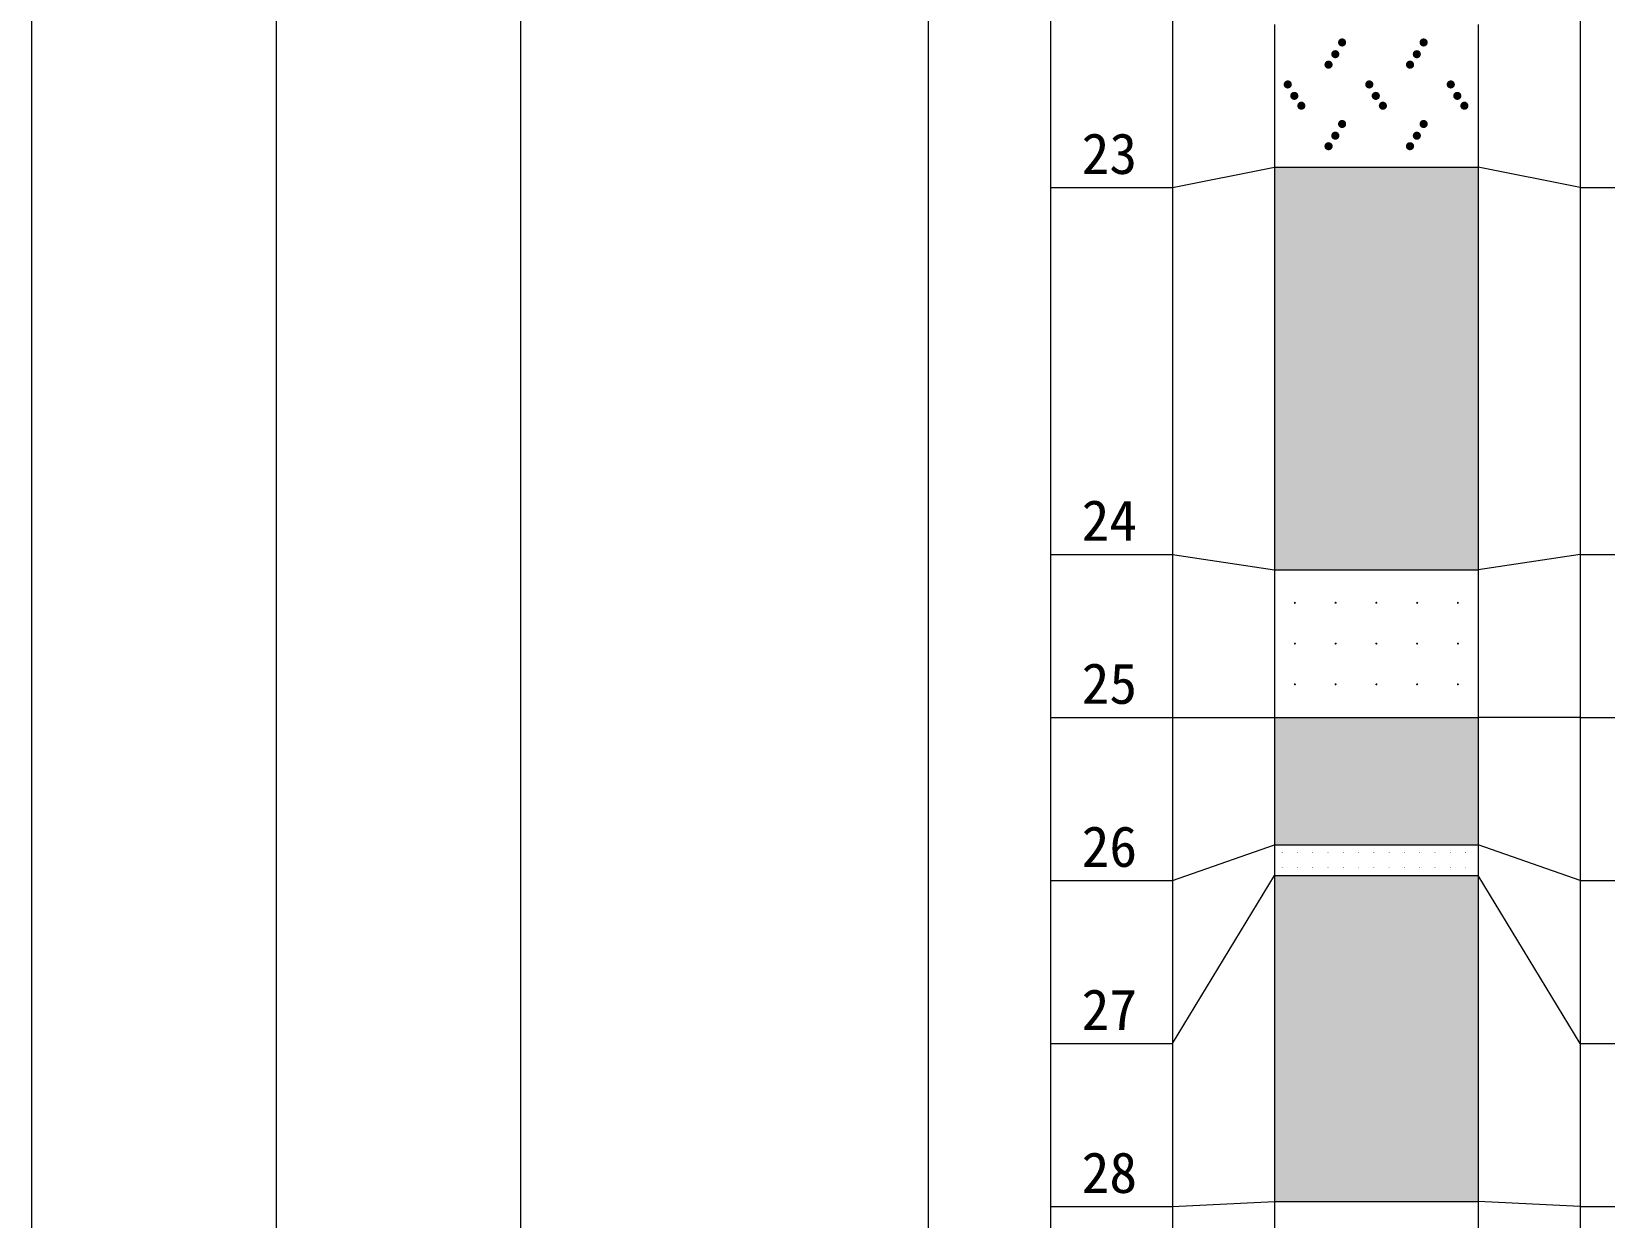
# Model space of a CAD drawing. Header units: inches. Extents: x -27 to 109, y -724 to 26.
# Drawn here: x 5.88 to 21.32, y -76.26 to -64.62 of the extents above; entities that cross this region are included whole.
import ezdxf

# ---------------------------------------------------------------- set-up
doc = ezdxf.new("R2010")
doc.units = ezdxf.units.IN
doc.header["$MEASUREMENT"] = 0
doc.layers.get('0').update_dxf_attribs({"lineweight": 0})
doc.styles.add('宋体', font='')
doc.styles.get('宋体').set_extended_font_data('宋体')

# ---------------------------------------------------------------- blocks, each defined once
blk = doc.blocks.new('lr_block_20')
at = {"true_color": 0x000000}
for points in [[(18.784, -64.74), (18.785, -64.73), (18.784, -64.719), (18.78, -64.71), (18.774, -64.701), (18.765, -64.695), (18.756, -64.691), (18.745, -64.69), (18.735, -64.691), (18.725, -64.695), (18.717, -64.701), (18.711, -64.71), (18.707, -64.719), (18.705, -64.73), (18.707, -64.74), (18.711, -64.75), (18.717, -64.758), (18.725, -64.764), (18.735, -64.768), (18.745, -64.77), (18.756, -64.768), (18.765, -64.764), (18.774, -64.758), (18.78, -64.75)], [(19.584, -64.74), (19.585, -64.73), (19.584, -64.719), (19.58, -64.71), (19.574, -64.701), (19.565, -64.695), (19.556, -64.691), (19.545, -64.69), (19.535, -64.691), (19.525, -64.695), (19.517, -64.701), (19.511, -64.71), (19.507, -64.719), (19.505, -64.73), (19.507, -64.74), (19.511, -64.75), (19.517, -64.758), (19.525, -64.764), (19.535, -64.768), (19.545, -64.77), (19.556, -64.768), (19.565, -64.764), (19.574, -64.758), (19.58, -64.75)], [(18.717, -64.855), (18.719, -64.845), (18.717, -64.834), (18.713, -64.825), (18.707, -64.816), (18.699, -64.81), (18.689, -64.806), (18.679, -64.805), (18.668, -64.806), (18.659, -64.81), (18.65, -64.816), (18.644, -64.825), (18.64, -64.834), (18.639, -64.845), (18.64, -64.855), (18.644, -64.865), (18.65, -64.873), (18.659, -64.879), (18.668, -64.883), (18.679, -64.885), (18.689, -64.883), (18.699, -64.879), (18.707, -64.873), (18.713, -64.865)], [(19.517, -64.855), (19.519, -64.845), (19.517, -64.834), (19.513, -64.825), (19.507, -64.816), (19.499, -64.81), (19.489, -64.806), (19.479, -64.805), (19.468, -64.806), (19.459, -64.81), (19.45, -64.816), (19.444, -64.825), (19.44, -64.834), (19.439, -64.845), (19.44, -64.855), (19.444, -64.865), (19.45, -64.873), (19.459, -64.879), (19.468, -64.883), (19.479, -64.885), (19.489, -64.883), (19.499, -64.879), (19.507, -64.873), (19.513, -64.865)], [(18.651, -64.958), (18.652, -64.948), (18.651, -64.937), (18.647, -64.928), (18.64, -64.919), (18.632, -64.913), (18.622, -64.909), (18.612, -64.908), (18.602, -64.909), (18.592, -64.913), (18.584, -64.919), (18.577, -64.928), (18.573, -64.937), (18.572, -64.948), (18.573, -64.958), (18.577, -64.968), (18.584, -64.976), (18.592, -64.982), (18.602, -64.986), (18.612, -64.988), (18.622, -64.986), (18.632, -64.982), (18.64, -64.976), (18.647, -64.968)], [(19.451, -64.958), (19.452, -64.948), (19.451, -64.937), (19.447, -64.928), (19.44, -64.919), (19.432, -64.913), (19.422, -64.909), (19.412, -64.908), (19.402, -64.909), (19.392, -64.913), (19.384, -64.919), (19.377, -64.928), (19.373, -64.937), (19.372, -64.948), (19.373, -64.958), (19.377, -64.968), (19.384, -64.976), (19.392, -64.982), (19.402, -64.986), (19.412, -64.988), (19.422, -64.986), (19.432, -64.982), (19.44, -64.976), (19.447, -64.968)], [(18.251, -65.152), (18.252, -65.142), (18.251, -65.131), (18.247, -65.122), (18.24, -65.113), (18.232, -65.107), (18.222, -65.103), (18.212, -65.102), (18.202, -65.103), (18.192, -65.107), (18.184, -65.113), (18.177, -65.122), (18.173, -65.131), (18.172, -65.142), (18.173, -65.152), (18.177, -65.162), (18.184, -65.17), (18.192, -65.176), (18.202, -65.18), (18.212, -65.182), (18.222, -65.18), (18.232, -65.176), (18.24, -65.17), (18.247, -65.162)], [(19.051, -65.152), (19.052, -65.142), (19.051, -65.131), (19.047, -65.122), (19.04, -65.113), (19.032, -65.107), (19.022, -65.103), (19.012, -65.102), (19.002, -65.103), (18.992, -65.107), (18.984, -65.113), (18.977, -65.122), (18.973, -65.131), (18.972, -65.142), (18.973, -65.152), (18.977, -65.162), (18.984, -65.17), (18.992, -65.176), (19.002, -65.18), (19.012, -65.182), (19.022, -65.18), (19.032, -65.176), (19.04, -65.17), (19.047, -65.162)], [(19.851, -65.152), (19.852, -65.142), (19.851, -65.131), (19.847, -65.122), (19.84, -65.113), (19.832, -65.107), (19.822, -65.103), (19.812, -65.102), (19.802, -65.103), (19.792, -65.107), (19.784, -65.113), (19.777, -65.122), (19.773, -65.131), (19.772, -65.142), (19.773, -65.152), (19.777, -65.162), (19.784, -65.17), (19.792, -65.176), (19.802, -65.18), (19.812, -65.182), (19.822, -65.18), (19.832, -65.176), (19.84, -65.17), (19.847, -65.162)], [(18.315, -65.264), (18.316, -65.254), (18.315, -65.243), (18.311, -65.234), (18.304, -65.225), (18.296, -65.219), (18.286, -65.215), (18.276, -65.214), (18.266, -65.215), (18.256, -65.219), (18.248, -65.225), (18.241, -65.234), (18.237, -65.243), (18.236, -65.254), (18.237, -65.264), (18.241, -65.274), (18.248, -65.282), (18.256, -65.288), (18.266, -65.292), (18.276, -65.294), (18.286, -65.292), (18.296, -65.288), (18.304, -65.282), (18.311, -65.274)], [(19.115, -65.264), (19.116, -65.254), (19.115, -65.243), (19.111, -65.234), (19.104, -65.225), (19.096, -65.219), (19.086, -65.215), (19.076, -65.214), (19.066, -65.215), (19.056, -65.219), (19.048, -65.225), (19.041, -65.234), (19.037, -65.243), (19.036, -65.254), (19.037, -65.264), (19.041, -65.274), (19.048, -65.282), (19.056, -65.288), (19.066, -65.292), (19.076, -65.294), (19.086, -65.292), (19.096, -65.288), (19.104, -65.282), (19.111, -65.274)], [(19.915, -65.264), (19.916, -65.254), (19.915, -65.243), (19.911, -65.234), (19.904, -65.225), (19.896, -65.219), (19.886, -65.215), (19.876, -65.214), (19.866, -65.215), (19.856, -65.219), (19.848, -65.225), (19.841, -65.234), (19.837, -65.243), (19.836, -65.254), (19.837, -65.264), (19.841, -65.274), (19.848, -65.282), (19.856, -65.288), (19.866, -65.292), (19.876, -65.294), (19.886, -65.292), (19.896, -65.288), (19.904, -65.282), (19.911, -65.274)], [(18.384, -65.361), (18.385, -65.351), (18.384, -65.34), (18.38, -65.331), (18.374, -65.323), (18.365, -65.316), (18.356, -65.312), (18.345, -65.311), (18.335, -65.312), (18.325, -65.316), (18.317, -65.323), (18.311, -65.331), (18.307, -65.34), (18.305, -65.351), (18.307, -65.361), (18.311, -65.371), (18.317, -65.379), (18.325, -65.385), (18.335, -65.389), (18.345, -65.391), (18.356, -65.389), (18.365, -65.385), (18.374, -65.379), (18.38, -65.371)], [(19.184, -65.361), (19.185, -65.351), (19.184, -65.34), (19.18, -65.331), (19.174, -65.323), (19.165, -65.316), (19.156, -65.312), (19.145, -65.311), (19.135, -65.312), (19.125, -65.316), (19.117, -65.323), (19.111, -65.331), (19.107, -65.34), (19.105, -65.351), (19.107, -65.361), (19.111, -65.371), (19.117, -65.379), (19.125, -65.385), (19.135, -65.389), (19.145, -65.391), (19.156, -65.389), (19.165, -65.385), (19.174, -65.379), (19.18, -65.371)], [(19.984, -65.361), (19.985, -65.351), (19.984, -65.34), (19.98, -65.331), (19.974, -65.323), (19.965, -65.316), (19.956, -65.312), (19.945, -65.311), (19.935, -65.312), (19.925, -65.316), (19.917, -65.323), (19.911, -65.331), (19.907, -65.34), (19.905, -65.351), (19.907, -65.361), (19.911, -65.371), (19.917, -65.379), (19.925, -65.385), (19.935, -65.389), (19.945, -65.391), (19.956, -65.389), (19.965, -65.385), (19.974, -65.379), (19.98, -65.371)], [(18.717, -65.655), (18.719, -65.645), (18.717, -65.634), (18.713, -65.625), (18.707, -65.616), (18.699, -65.61), (18.689, -65.606), (18.679, -65.605), (18.668, -65.606), (18.659, -65.61), (18.65, -65.616), (18.644, -65.625), (18.64, -65.634), (18.639, -65.645), (18.64, -65.655), (18.644, -65.665), (18.65, -65.673), (18.659, -65.679), (18.668, -65.683), (18.679, -65.685), (18.689, -65.683), (18.699, -65.679), (18.707, -65.673), (18.713, -65.665)], [(18.784, -65.54), (18.785, -65.53), (18.784, -65.519), (18.78, -65.51), (18.774, -65.501), (18.765, -65.495), (18.756, -65.491), (18.745, -65.49), (18.735, -65.491), (18.725, -65.495), (18.717, -65.501), (18.711, -65.51), (18.707, -65.519), (18.705, -65.53), (18.707, -65.54), (18.711, -65.55), (18.717, -65.558), (18.725, -65.564), (18.735, -65.568), (18.745, -65.57), (18.756, -65.568), (18.765, -65.564), (18.774, -65.558), (18.78, -65.55)], [(19.517, -65.655), (19.519, -65.645), (19.517, -65.634), (19.513, -65.625), (19.507, -65.616), (19.499, -65.61), (19.489, -65.606), (19.479, -65.605), (19.468, -65.606), (19.459, -65.61), (19.45, -65.616), (19.444, -65.625), (19.44, -65.634), (19.439, -65.645), (19.44, -65.655), (19.444, -65.665), (19.45, -65.673), (19.459, -65.679), (19.468, -65.683), (19.479, -65.685), (19.489, -65.683), (19.499, -65.679), (19.507, -65.673), (19.513, -65.665)], [(19.584, -65.54), (19.585, -65.53), (19.584, -65.519), (19.58, -65.51), (19.574, -65.501), (19.565, -65.495), (19.556, -65.491), (19.545, -65.49), (19.535, -65.491), (19.525, -65.495), (19.517, -65.501), (19.511, -65.51), (19.507, -65.519), (19.505, -65.53), (19.507, -65.54), (19.511, -65.55), (19.517, -65.558), (19.525, -65.564), (19.535, -65.568), (19.545, -65.57), (19.556, -65.568), (19.565, -65.564), (19.574, -65.558), (19.58, -65.55)], [(18.651, -65.758), (18.652, -65.748), (18.651, -65.737), (18.647, -65.728), (18.64, -65.719), (18.632, -65.713), (18.622, -65.709), (18.612, -65.708), (18.602, -65.709), (18.592, -65.713), (18.584, -65.719), (18.577, -65.728), (18.573, -65.737), (18.572, -65.748), (18.573, -65.758), (18.577, -65.768), (18.584, -65.776), (18.592, -65.782), (18.602, -65.786), (18.612, -65.788), (18.622, -65.786), (18.632, -65.782), (18.64, -65.776), (18.647, -65.768)], [(19.451, -65.758), (19.452, -65.748), (19.451, -65.737), (19.447, -65.728), (19.44, -65.719), (19.432, -65.713), (19.422, -65.709), (19.412, -65.708), (19.402, -65.709), (19.392, -65.713), (19.384, -65.719), (19.377, -65.728), (19.373, -65.737), (19.372, -65.748), (19.373, -65.758), (19.377, -65.768), (19.384, -65.776), (19.392, -65.782), (19.402, -65.786), (19.412, -65.788), (19.422, -65.786), (19.432, -65.782), (19.44, -65.776), (19.447, -65.768)]]:
    blk.add_hatch(color=18, dxfattribs=at).paths.add_polyline_path(points, flags=17)
blk = doc.blocks.new('lr_block_21')
at = {"true_color": 0x000000}
for points in [[(18.291, -70.231), (18.292, -70.229), (18.291, -70.226), (18.29, -70.224), (18.289, -70.222), (18.287, -70.22), (18.284, -70.219), (18.282, -70.219), (18.279, -70.219), (18.277, -70.22), (18.275, -70.222), (18.273, -70.224), (18.272, -70.226), (18.272, -70.229), (18.272, -70.231), (18.273, -70.234), (18.275, -70.236), (18.277, -70.237), (18.279, -70.238), (18.282, -70.239), (18.284, -70.238), (18.287, -70.237), (18.289, -70.236), (18.29, -70.234)], [(18.691, -70.231), (18.692, -70.229), (18.691, -70.226), (18.69, -70.224), (18.689, -70.222), (18.687, -70.22), (18.684, -70.219), (18.682, -70.219), (18.679, -70.219), (18.677, -70.22), (18.674, -70.222), (18.673, -70.224), (18.672, -70.226), (18.672, -70.229), (18.672, -70.231), (18.673, -70.234), (18.674, -70.236), (18.676, -70.237), (18.679, -70.238), (18.682, -70.239), (18.684, -70.238), (18.686, -70.237), (18.689, -70.236), (18.69, -70.234)], [(19.091, -70.231), (19.092, -70.229), (19.091, -70.226), (19.09, -70.224), (19.089, -70.222), (19.087, -70.22), (19.084, -70.219), (19.082, -70.219), (19.079, -70.219), (19.077, -70.22), (19.075, -70.222), (19.073, -70.224), (19.072, -70.226), (19.072, -70.229), (19.072, -70.231), (19.073, -70.234), (19.075, -70.236), (19.077, -70.237), (19.079, -70.238), (19.082, -70.239), (19.084, -70.238), (19.087, -70.237), (19.089, -70.236), (19.09, -70.234)], [(19.491, -70.231), (19.492, -70.229), (19.491, -70.226), (19.49, -70.224), (19.489, -70.222), (19.487, -70.22), (19.484, -70.219), (19.482, -70.219), (19.479, -70.219), (19.477, -70.22), (19.474, -70.222), (19.473, -70.224), (19.472, -70.226), (19.472, -70.229), (19.472, -70.231), (19.473, -70.234), (19.474, -70.236), (19.476, -70.237), (19.479, -70.238), (19.482, -70.239), (19.484, -70.238), (19.486, -70.237), (19.489, -70.236), (19.49, -70.234)], [(19.891, -70.231), (19.892, -70.229), (19.891, -70.226), (19.89, -70.224), (19.889, -70.222), (19.887, -70.22), (19.884, -70.219), (19.882, -70.219), (19.879, -70.219), (19.877, -70.22), (19.875, -70.222), (19.873, -70.224), (19.872, -70.226), (19.872, -70.229), (19.872, -70.231), (19.873, -70.234), (19.875, -70.236), (19.877, -70.237), (19.879, -70.238), (19.882, -70.239), (19.884, -70.238), (19.887, -70.237), (19.889, -70.236), (19.89, -70.234)], [(18.291, -70.631), (18.292, -70.629), (18.291, -70.626), (18.29, -70.624), (18.289, -70.622), (18.287, -70.62), (18.284, -70.619), (18.282, -70.619), (18.279, -70.619), (18.277, -70.62), (18.275, -70.622), (18.273, -70.624), (18.272, -70.626), (18.272, -70.629), (18.272, -70.631), (18.273, -70.634), (18.275, -70.636), (18.277, -70.637), (18.279, -70.638), (18.282, -70.639), (18.284, -70.638), (18.287, -70.637), (18.289, -70.636), (18.29, -70.634)], [(18.691, -70.631), (18.692, -70.629), (18.691, -70.626), (18.69, -70.624), (18.689, -70.622), (18.687, -70.62), (18.684, -70.619), (18.682, -70.619), (18.679, -70.619), (18.677, -70.62), (18.675, -70.622), (18.673, -70.624), (18.672, -70.626), (18.672, -70.629), (18.672, -70.631), (18.673, -70.634), (18.675, -70.636), (18.677, -70.637), (18.679, -70.638), (18.682, -70.639), (18.684, -70.638), (18.687, -70.637), (18.689, -70.636), (18.69, -70.634)], [(19.091, -70.631), (19.092, -70.629), (19.091, -70.626), (19.09, -70.624), (19.089, -70.622), (19.087, -70.62), (19.084, -70.619), (19.082, -70.619), (19.079, -70.619), (19.077, -70.62), (19.075, -70.622), (19.073, -70.624), (19.072, -70.626), (19.072, -70.629), (19.072, -70.631), (19.073, -70.634), (19.075, -70.636), (19.077, -70.637), (19.079, -70.638), (19.082, -70.639), (19.084, -70.638), (19.087, -70.637), (19.089, -70.636), (19.09, -70.634)], [(19.491, -70.631), (19.492, -70.629), (19.491, -70.626), (19.49, -70.624), (19.489, -70.622), (19.487, -70.62), (19.484, -70.619), (19.482, -70.619), (19.479, -70.619), (19.477, -70.62), (19.475, -70.622), (19.473, -70.624), (19.472, -70.626), (19.472, -70.629), (19.472, -70.631), (19.473, -70.634), (19.475, -70.636), (19.477, -70.637), (19.479, -70.638), (19.482, -70.639), (19.484, -70.638), (19.487, -70.637), (19.489, -70.636), (19.49, -70.634)], [(19.891, -70.631), (19.892, -70.629), (19.891, -70.626), (19.89, -70.624), (19.889, -70.622), (19.887, -70.62), (19.884, -70.619), (19.882, -70.619), (19.879, -70.619), (19.877, -70.62), (19.875, -70.622), (19.873, -70.624), (19.872, -70.626), (19.872, -70.629), (19.872, -70.631), (19.873, -70.634), (19.875, -70.636), (19.877, -70.637), (19.879, -70.638), (19.882, -70.639), (19.884, -70.638), (19.887, -70.637), (19.889, -70.636), (19.89, -70.634)], [(18.291, -71.031), (18.292, -71.029), (18.291, -71.026), (18.29, -71.024), (18.289, -71.022), (18.287, -71.02), (18.284, -71.019), (18.282, -71.019), (18.279, -71.019), (18.277, -71.02), (18.275, -71.022), (18.273, -71.024), (18.272, -71.026), (18.272, -71.029), (18.272, -71.031), (18.273, -71.034), (18.275, -71.036), (18.277, -71.037), (18.279, -71.038), (18.282, -71.039), (18.284, -71.038), (18.287, -71.037), (18.289, -71.036), (18.29, -71.034)], [(18.691, -71.031), (18.692, -71.029), (18.691, -71.026), (18.69, -71.024), (18.689, -71.022), (18.687, -71.02), (18.684, -71.019), (18.682, -71.019), (18.679, -71.019), (18.677, -71.02), (18.674, -71.022), (18.673, -71.024), (18.672, -71.026), (18.672, -71.029), (18.672, -71.031), (18.673, -71.034), (18.674, -71.036), (18.676, -71.037), (18.679, -71.038), (18.682, -71.039), (18.684, -71.038), (18.686, -71.037), (18.689, -71.036), (18.69, -71.034)], [(19.091, -71.031), (19.092, -71.029), (19.091, -71.026), (19.09, -71.024), (19.089, -71.022), (19.087, -71.02), (19.084, -71.019), (19.082, -71.019), (19.079, -71.019), (19.077, -71.02), (19.075, -71.022), (19.073, -71.024), (19.072, -71.026), (19.072, -71.029), (19.072, -71.031), (19.073, -71.034), (19.075, -71.036), (19.077, -71.037), (19.079, -71.038), (19.082, -71.039), (19.084, -71.038), (19.087, -71.037), (19.089, -71.036), (19.09, -71.034)], [(19.491, -71.031), (19.492, -71.029), (19.491, -71.026), (19.49, -71.024), (19.489, -71.022), (19.487, -71.02), (19.484, -71.019), (19.482, -71.019), (19.479, -71.019), (19.477, -71.02), (19.474, -71.022), (19.473, -71.024), (19.472, -71.026), (19.472, -71.029), (19.472, -71.031), (19.473, -71.034), (19.474, -71.036), (19.476, -71.037), (19.479, -71.038), (19.482, -71.039), (19.484, -71.038), (19.486, -71.037), (19.489, -71.036), (19.49, -71.034)], [(19.891, -71.031), (19.892, -71.029), (19.891, -71.026), (19.89, -71.024), (19.889, -71.022), (19.887, -71.02), (19.884, -71.019), (19.882, -71.019), (19.879, -71.019), (19.877, -71.02), (19.875, -71.022), (19.873, -71.024), (19.872, -71.026), (19.872, -71.029), (19.872, -71.031), (19.873, -71.034), (19.875, -71.036), (19.877, -71.037), (19.879, -71.038), (19.882, -71.039), (19.884, -71.038), (19.887, -71.037), (19.889, -71.036), (19.89, -71.034)]]:
    blk.add_hatch(color=18, dxfattribs=at).paths.add_polyline_path(points, flags=17)
blk = doc.blocks.new('lr_block_22')
at = {"true_color": 0x000000}
for points in [[(18.160267, -72.6797), (18.160417, -72.67875), (18.160267, -72.6778), (18.159917, -72.6769), (18.159317, -72.6761), (18.158567, -72.6755), (18.157617, -72.67515), (18.156667, -72.675), (18.155717, -72.67515), (18.154817, -72.6755), (18.154017, -72.6761), (18.153417, -72.67685), (18.153067, -72.6778), (18.152917, -72.67875), (18.153067, -72.6797), (18.153417, -72.6806), (18.154017, -72.6814), (18.154767, -72.682), (18.155717, -72.68235), (18.156667, -72.6825), (18.157617, -72.68235), (18.158517, -72.682), (18.159317, -72.6814), (18.159917, -72.68065)], [(18.310217, -72.6797), (18.310367, -72.67875), (18.310217, -72.6778), (18.309867, -72.6769), (18.309267, -72.6761), (18.308517, -72.6755), (18.307567, -72.67515), (18.306617, -72.675), (18.305667, -72.67515), (18.304767, -72.6755), (18.303967, -72.6761), (18.303367, -72.67685), (18.303017, -72.6778), (18.302867, -72.67875), (18.303017, -72.6797), (18.303367, -72.6806), (18.303967, -72.6814), (18.304717, -72.682), (18.305667, -72.68235), (18.306617, -72.6825), (18.307567, -72.68235), (18.308467, -72.682), (18.309267, -72.6814), (18.309867, -72.68065)], [(18.460267, -72.6797), (18.460417, -72.67875), (18.460267, -72.6778), (18.459917, -72.6769), (18.459317, -72.6761), (18.458567, -72.6755), (18.457617, -72.67515), (18.456667, -72.675), (18.455717, -72.67515), (18.454817, -72.6755), (18.454017, -72.6761), (18.453417, -72.67685), (18.453067, -72.6778), (18.452917, -72.67875), (18.453067, -72.6797), (18.453417, -72.6806), (18.454017, -72.6814), (18.454767, -72.682), (18.455717, -72.68235), (18.456667, -72.6825), (18.457617, -72.68235), (18.458517, -72.682), (18.459317, -72.6814), (18.459917, -72.68065)], [(18.610217, -72.6797), (18.610367, -72.67875), (18.610217, -72.6778), (18.609867, -72.6769), (18.609267, -72.6761), (18.608517, -72.6755), (18.607567, -72.67515), (18.606617, -72.675), (18.605667, -72.67515), (18.604767, -72.6755), (18.603967, -72.6761), (18.603367, -72.67685), (18.603017, -72.6778), (18.602867, -72.67875), (18.603017, -72.6797), (18.603367, -72.6806), (18.603967, -72.6814), (18.604717, -72.682), (18.605667, -72.68235), (18.606617, -72.6825), (18.607567, -72.68235), (18.608467, -72.682), (18.609267, -72.6814), (18.609867, -72.68065)], [(18.760267, -72.6797), (18.760417, -72.67875), (18.760267, -72.6778), (18.759917, -72.6769), (18.759317, -72.6761), (18.758567, -72.6755), (18.757617, -72.67515), (18.756667, -72.675), (18.755717, -72.67515), (18.754817, -72.6755), (18.754017, -72.6761), (18.753417, -72.67685), (18.753067, -72.6778), (18.752917, -72.67875), (18.753067, -72.6797), (18.753417, -72.6806), (18.754017, -72.6814), (18.754767, -72.682), (18.755717, -72.68235), (18.756667, -72.6825), (18.757617, -72.68235), (18.758517, -72.682), (18.759317, -72.6814), (18.759917, -72.68065)], [(18.910217, -72.6797), (18.910367, -72.67875), (18.910217, -72.6778), (18.909867, -72.6769), (18.909267, -72.6761), (18.908517, -72.6755), (18.907567, -72.67515), (18.906617, -72.675), (18.905667, -72.67515), (18.904767, -72.6755), (18.903967, -72.6761), (18.903367, -72.67685), (18.903017, -72.6778), (18.902867, -72.67875), (18.903017, -72.6797), (18.903367, -72.6806), (18.903967, -72.6814), (18.904717, -72.682), (18.905667, -72.68235), (18.906617, -72.6825), (18.907567, -72.68235), (18.908467, -72.682), (18.909267, -72.6814), (18.909867, -72.68065)], [(19.060267, -72.6797), (19.060417, -72.67875), (19.060267, -72.6778), (19.059917, -72.6769), (19.059317, -72.6761), (19.058567, -72.6755), (19.057617, -72.67515), (19.056667, -72.675), (19.055717, -72.67515), (19.054817, -72.6755), (19.054017, -72.6761), (19.053417, -72.67685), (19.053067, -72.6778), (19.052917, -72.67875), (19.053067, -72.6797), (19.053417, -72.6806), (19.054017, -72.6814), (19.054767, -72.682), (19.055717, -72.68235), (19.056667, -72.6825), (19.057617, -72.68235), (19.058517, -72.682), (19.059317, -72.6814), (19.059917, -72.68065)], [(19.210217, -72.6797), (19.210367, -72.67875), (19.210217, -72.6778), (19.209867, -72.6769), (19.209267, -72.6761), (19.208517, -72.6755), (19.207567, -72.67515), (19.206617, -72.675), (19.205667, -72.67515), (19.204767, -72.6755), (19.203967, -72.6761), (19.203367, -72.67685), (19.203017, -72.6778), (19.202867, -72.67875), (19.203017, -72.6797), (19.203367, -72.6806), (19.203967, -72.6814), (19.204717, -72.682), (19.205667, -72.68235), (19.206617, -72.6825), (19.207567, -72.68235), (19.208467, -72.682), (19.209267, -72.6814), (19.209867, -72.68065)], [(19.360267, -72.6797), (19.360417, -72.67875), (19.360267, -72.6778), (19.359917, -72.6769), (19.359317, -72.6761), (19.358567, -72.6755), (19.357617, -72.67515), (19.356667, -72.675), (19.355717, -72.67515), (19.354817, -72.6755), (19.354017, -72.6761), (19.353417, -72.67685), (19.353067, -72.6778), (19.352917, -72.67875), (19.353067, -72.6797), (19.353417, -72.6806), (19.354017, -72.6814), (19.354767, -72.682), (19.355717, -72.68235), (19.356667, -72.6825), (19.357617, -72.68235), (19.358517, -72.682), (19.359317, -72.6814), (19.359917, -72.68065)], [(19.510217, -72.6797), (19.510367, -72.67875), (19.510217, -72.6778), (19.509867, -72.6769), (19.509267, -72.6761), (19.508517, -72.6755), (19.507567, -72.67515), (19.506617, -72.675), (19.505667, -72.67515), (19.504767, -72.6755), (19.503967, -72.6761), (19.503367, -72.67685), (19.503017, -72.6778), (19.502867, -72.67875), (19.503017, -72.6797), (19.503367, -72.6806), (19.503967, -72.6814), (19.504717, -72.682), (19.505667, -72.68235), (19.506617, -72.6825), (19.507567, -72.68235), (19.508467, -72.682), (19.509267, -72.6814), (19.509867, -72.68065)], [(19.660267, -72.6797), (19.660417, -72.67875), (19.660267, -72.6778), (19.659917, -72.6769), (19.659317, -72.6761), (19.658567, -72.6755), (19.657617, -72.67515), (19.656667, -72.675), (19.655717, -72.67515), (19.654817, -72.6755), (19.654017, -72.6761), (19.653417, -72.67685), (19.653067, -72.6778), (19.652917, -72.67875), (19.653067, -72.6797), (19.653417, -72.6806), (19.654017, -72.6814), (19.654767, -72.682), (19.655717, -72.68235), (19.656667, -72.6825), (19.657617, -72.68235), (19.658517, -72.682), (19.659317, -72.6814), (19.659917, -72.68065)], [(19.810217, -72.6797), (19.810367, -72.67875), (19.810217, -72.6778), (19.809867, -72.6769), (19.809267, -72.6761), (19.808517, -72.6755), (19.807567, -72.67515), (19.806617, -72.675), (19.805667, -72.67515), (19.804767, -72.6755), (19.803967, -72.6761), (19.803367, -72.67685), (19.803017, -72.6778), (19.802867, -72.67875), (19.803017, -72.6797), (19.803367, -72.6806), (19.803967, -72.6814), (19.804717, -72.682), (19.805667, -72.68235), (19.806617, -72.6825), (19.807567, -72.68235), (19.808467, -72.682), (19.809267, -72.6814), (19.809867, -72.68065)], [(19.960267, -72.6797), (19.960417, -72.67875), (19.960267, -72.6778), (19.959917, -72.6769), (19.959317, -72.6761), (19.958567, -72.6755), (19.957617, -72.67515), (19.956667, -72.675), (19.955717, -72.67515), (19.954817, -72.6755), (19.954017, -72.6761), (19.953417, -72.67685), (19.953067, -72.6778), (19.952917, -72.67875), (19.953067, -72.6797), (19.953417, -72.6806), (19.954017, -72.6814), (19.954767, -72.682), (19.955717, -72.68235), (19.956667, -72.6825), (19.957617, -72.68235), (19.958517, -72.682), (19.959317, -72.6814), (19.959917, -72.68065)], [(18.160317, -72.8297), (18.160467, -72.82875), (18.160317, -72.8278), (18.159967, -72.8269), (18.159367, -72.8261), (18.158617, -72.8255), (18.157667, -72.82515), (18.156717, -72.825), (18.155767, -72.82515), (18.154867, -72.8255), (18.154067, -72.8261), (18.153467, -72.82685), (18.153117, -72.8278), (18.152967, -72.82875), (18.153117, -72.8297), (18.153467, -72.8306), (18.154067, -72.8314), (18.154817, -72.832), (18.155767, -72.83235), (18.156717, -72.8325), (18.157667, -72.83235), (18.158567, -72.832), (18.159367, -72.8314), (18.159967, -72.83065)], [(18.310267, -72.8297), (18.310417, -72.82875), (18.310267, -72.8278), (18.309917, -72.8269), (18.309317, -72.8261), (18.308567, -72.8255), (18.307617, -72.82515), (18.306667, -72.825), (18.305717, -72.82515), (18.304817, -72.8255), (18.304017, -72.8261), (18.303417, -72.82685), (18.303067, -72.8278), (18.302917, -72.82875), (18.303067, -72.8297), (18.303417, -72.8306), (18.304017, -72.8314), (18.304767, -72.832), (18.305717, -72.83235), (18.306667, -72.8325), (18.307617, -72.83235), (18.308517, -72.832), (18.309317, -72.8314), (18.309917, -72.83065)], [(18.460317, -72.8297), (18.460467, -72.82875), (18.460317, -72.8278), (18.459967, -72.8269), (18.459367, -72.8261), (18.458617, -72.8255), (18.457667, -72.82515), (18.456717, -72.825), (18.455767, -72.82515), (18.454867, -72.8255), (18.454067, -72.8261), (18.453467, -72.82685), (18.453117, -72.8278), (18.452967, -72.82875), (18.453117, -72.8297), (18.453467, -72.8306), (18.454067, -72.8314), (18.454817, -72.832), (18.455767, -72.83235), (18.456717, -72.8325), (18.457667, -72.83235), (18.458567, -72.832), (18.459367, -72.8314), (18.459967, -72.83065)], [(18.610267, -72.8297), (18.610417, -72.82875), (18.610267, -72.8278), (18.609917, -72.8269), (18.609317, -72.8261), (18.608567, -72.8255), (18.607617, -72.82515), (18.606667, -72.825), (18.605717, -72.82515), (18.604817, -72.8255), (18.604017, -72.8261), (18.603417, -72.82685), (18.603067, -72.8278), (18.602917, -72.82875), (18.603067, -72.8297), (18.603417, -72.8306), (18.604017, -72.8314), (18.604767, -72.832), (18.605717, -72.83235), (18.606667, -72.8325), (18.607617, -72.83235), (18.608517, -72.832), (18.609317, -72.8314), (18.609917, -72.83065)], [(18.760317, -72.8297), (18.760467, -72.82875), (18.760317, -72.8278), (18.759967, -72.8269), (18.759367, -72.8261), (18.758617, -72.8255), (18.757667, -72.82515), (18.756717, -72.825), (18.755767, -72.82515), (18.754867, -72.8255), (18.754067, -72.8261), (18.753467, -72.82685), (18.753117, -72.8278), (18.752967, -72.82875), (18.753117, -72.8297), (18.753467, -72.8306), (18.754067, -72.8314), (18.754817, -72.832), (18.755767, -72.83235), (18.756717, -72.8325), (18.757667, -72.83235), (18.758567, -72.832), (18.759367, -72.8314), (18.759967, -72.83065)], [(18.910267, -72.8297), (18.910417, -72.82875), (18.910267, -72.8278), (18.909917, -72.8269), (18.909317, -72.8261), (18.908567, -72.8255), (18.907617, -72.82515), (18.906667, -72.825), (18.905717, -72.82515), (18.904817, -72.8255), (18.904017, -72.8261), (18.903417, -72.82685), (18.903067, -72.8278), (18.902917, -72.82875), (18.903067, -72.8297), (18.903417, -72.8306), (18.904017, -72.8314), (18.904767, -72.832), (18.905717, -72.83235), (18.906667, -72.8325), (18.907617, -72.83235), (18.908517, -72.832), (18.909317, -72.8314), (18.909917, -72.83065)], [(19.060317, -72.8297), (19.060467, -72.82875), (19.060317, -72.8278), (19.059967, -72.8269), (19.059367, -72.8261), (19.058617, -72.8255), (19.057667, -72.82515), (19.056717, -72.825), (19.055767, -72.82515), (19.054867, -72.8255), (19.054067, -72.8261), (19.053467, -72.82685), (19.053117, -72.8278), (19.052967, -72.82875), (19.053117, -72.8297), (19.053467, -72.8306), (19.054067, -72.8314), (19.054817, -72.832), (19.055767, -72.83235), (19.056717, -72.8325), (19.057667, -72.83235), (19.058567, -72.832), (19.059367, -72.8314), (19.059967, -72.83065)], [(19.210267, -72.8297), (19.210417, -72.82875), (19.210267, -72.8278), (19.209917, -72.8269), (19.209317, -72.8261), (19.208567, -72.8255), (19.207617, -72.82515), (19.206667, -72.825), (19.205717, -72.82515), (19.204817, -72.8255), (19.204017, -72.8261), (19.203417, -72.82685), (19.203067, -72.8278), (19.202917, -72.82875), (19.203067, -72.8297), (19.203417, -72.8306), (19.204017, -72.8314), (19.204767, -72.832), (19.205717, -72.83235), (19.206667, -72.8325), (19.207617, -72.83235), (19.208517, -72.832), (19.209317, -72.8314), (19.209917, -72.83065)], [(19.360317, -72.8297), (19.360467, -72.82875), (19.360317, -72.8278), (19.359967, -72.8269), (19.359367, -72.8261), (19.358617, -72.8255), (19.357667, -72.82515), (19.356717, -72.825), (19.355767, -72.82515), (19.354867, -72.8255), (19.354067, -72.8261), (19.353467, -72.82685), (19.353117, -72.8278), (19.352967, -72.82875), (19.353117, -72.8297), (19.353467, -72.8306), (19.354067, -72.8314), (19.354817, -72.832), (19.355767, -72.83235), (19.356717, -72.8325), (19.357667, -72.83235), (19.358567, -72.832), (19.359367, -72.8314), (19.359967, -72.83065)], [(19.510267, -72.8297), (19.510417, -72.82875), (19.510267, -72.8278), (19.509917, -72.8269), (19.509317, -72.8261), (19.508567, -72.8255), (19.507617, -72.82515), (19.506667, -72.825), (19.505717, -72.82515), (19.504817, -72.8255), (19.504017, -72.8261), (19.503417, -72.82685), (19.503067, -72.8278), (19.502917, -72.82875), (19.503067, -72.8297), (19.503417, -72.8306), (19.504017, -72.8314), (19.504767, -72.832), (19.505717, -72.83235), (19.506667, -72.8325), (19.507617, -72.83235), (19.508517, -72.832), (19.509317, -72.8314), (19.509917, -72.83065)], [(19.660317, -72.8297), (19.660467, -72.82875), (19.660317, -72.8278), (19.659967, -72.8269), (19.659367, -72.8261), (19.658617, -72.8255), (19.657667, -72.82515), (19.656717, -72.825), (19.655767, -72.82515), (19.654867, -72.8255), (19.654067, -72.8261), (19.653467, -72.82685), (19.653117, -72.8278), (19.652967, -72.82875), (19.653117, -72.8297), (19.653467, -72.8306), (19.654067, -72.8314), (19.654817, -72.832), (19.655767, -72.83235), (19.656717, -72.8325), (19.657667, -72.83235), (19.658567, -72.832), (19.659367, -72.8314), (19.659967, -72.83065)], [(19.810267, -72.8297), (19.810417, -72.82875), (19.810267, -72.8278), (19.809917, -72.8269), (19.809317, -72.8261), (19.808567, -72.8255), (19.807617, -72.82515), (19.806667, -72.825), (19.805717, -72.82515), (19.804817, -72.8255), (19.804017, -72.8261), (19.803417, -72.82685), (19.803067, -72.8278), (19.802917, -72.82875), (19.803067, -72.8297), (19.803417, -72.8306), (19.804017, -72.8314), (19.804767, -72.832), (19.805717, -72.83235), (19.806667, -72.8325), (19.807617, -72.83235), (19.808517, -72.832), (19.809317, -72.8314), (19.809917, -72.83065)], [(19.960317, -72.8297), (19.960467, -72.82875), (19.960317, -72.8278), (19.959967, -72.8269), (19.959367, -72.8261), (19.958617, -72.8255), (19.957667, -72.82515), (19.956717, -72.825), (19.955767, -72.82515), (19.954867, -72.8255), (19.954067, -72.8261), (19.953467, -72.82685), (19.953117, -72.8278), (19.952967, -72.82875), (19.953117, -72.8297), (19.953467, -72.8306), (19.954067, -72.8314), (19.954817, -72.832), (19.955767, -72.83235), (19.956717, -72.8325), (19.957667, -72.83235), (19.958567, -72.832), (19.959367, -72.8314), (19.959967, -72.83065)]]:
    blk.add_hatch(color=18, dxfattribs=at).paths.add_polyline_path(points, flags=17)

msp = doc.modelspace()

# ---------------------------------------------------------------- hatches: boundary and pattern name
at = {"true_color": 0x000000}
for points in [[(18.082, -69.904), (20.082, -69.904), (20.082, -65.954), (18.082, -65.954)], [(18.082, -72.604), (20.082, -72.604), (20.082, -71.354), (18.082, -71.354)], [(18.082, -76.104), (20.082, -76.104), (20.082, -72.904), (18.082, -72.904)]]:
    msp.add_hatch(color=18, dxfattribs=at).paths.add_polyline_path(points, flags=17)
h = msp.add_hatch()
h.set_pattern_fill('', color=256, style=0, pattern_type=0)
h.set_pattern_definition([])
h.paths.add_polyline_path([(18.082, -69.904), (20.082, -69.904), (20.082, -65.954), (18.082, -65.954)], flags=17)
h = msp.add_hatch()
h.set_pattern_fill('', color=256, style=0, pattern_type=0)
h.set_pattern_definition([])
h.paths.add_polyline_path([(18.082, -72.604), (20.082, -72.604), (20.082, -71.354), (18.082, -71.354)], flags=17)
h = msp.add_hatch()
h.set_pattern_fill('', color=256, style=0, pattern_type=0)
h.set_pattern_definition([])
h.paths.add_polyline_path([(18.082, -76.104), (20.082, -76.104), (20.082, -72.904), (18.082, -72.904)], flags=17)

# ---------------------------------------------------------------- linework, layer by layer
at = {"linetype": 'Continuous', "lineweight": 15}
for p, q in [((5.882, 0.896), (5.882, -693.554)), ((8.282, 0.896), (8.282, -693.554)), ((10.682, 0.896), (10.682, -693.554)), ((14.682, 0.896), (14.682, -693.554)), ((15.882, 0.896), (15.882, -693.554)), ((17.082, 0.896), (17.082, -693.554)), ((21.082, 0.896), (21.082, -693.554)), ((18.082, -64.554), (18.082, -65.954)), ((20.082, -64.554), (20.082, -65.954)), ((17.082, -66.154), (18.082, -65.954)), ((18.082, -65.954), (20.082, -65.954)), ((18.082, -65.954), (18.082, -69.904)), ((21.082, -66.154), (20.082, -65.954)), ((20.082, -65.954), (20.082, -69.904)), ((15.882, -66.154), (17.082, -66.154)), ((21.082, -66.154), (23.482, -66.154)), ((15.882, -69.754), (17.082, -69.754)), ((17.082, -69.754), (18.082, -69.904)), ((21.082, -69.754), (20.082, -69.904)), ((21.082, -69.754), (23.482, -69.754)), ((18.082, -69.904), (20.082, -69.904)), ((18.082, -69.904), (18.082, -71.354)), ((20.082, -69.904), (20.082, -71.354)), ((15.882, -71.354), (17.082, -71.354)), ((17.082, -71.354), (18.082, -71.354)), ((18.082, -71.354), (20.082, -71.354)), ((18.082, -71.354), (18.082, -72.604)), ((21.082, -71.354), (20.082, -71.354)), ((20.082, -71.354), (20.082, -72.604)), ((21.082, -71.354), (23.482, -71.354)), ((17.082, -72.954), (18.082, -72.604)), ((18.082, -72.604), (20.082, -72.604)), ((18.082, -72.604), (18.082, -72.904)), ((21.082, -72.954), (20.082, -72.604)), ((20.082, -72.604), (20.082, -72.904)), ((15.882, -72.954), (17.082, -72.954)), ((17.082, -74.554), (18.082, -72.904)), ((18.082, -72.904), (20.082, -72.904)), ((18.082, -72.904), (18.082, -76.104)), ((21.082, -74.554), (20.082, -72.904)), ((20.082, -72.904), (20.082, -76.104)), ((21.082, -72.954), (23.482, -72.954)), ((15.882, -74.554), (17.082, -74.554)), ((21.082, -74.554), (23.482, -74.554)), ((17.082, -76.154), (18.082, -76.104)), ((18.082, -76.104), (20.082, -76.104)), ((18.082, -76.104), (18.082, -77.854)), ((21.082, -76.154), (20.082, -76.104)), ((20.082, -76.104), (20.082, -77.854)), ((15.882, -76.154), (17.082, -76.154)), ((21.082, -76.154), (23.482, -76.154))]:
    msp.add_line(p, q, dxfattribs=at)

# ---------------------------------------------------------------- block references
at = {"color": 7}
for name in ['lr_block_20', 'lr_block_21', 'lr_block_22']:
    msp.add_blockref(name, (0, 0), dxfattribs=at)

# ---------------------------------------------------------------- texts
at = {"style": '宋体'}
for s, p in [('23', (16.189, -66.02)), ('24', (16.189, -69.62)), ('25', (16.189, -71.22)), ('26', (16.189, -72.82)), ('27', (16.189, -74.42)), ('28', (16.189, -76.02))]:
    msp.add_text(s, height=0.4, dxfattribs=at).set_placement(p)

doc.saveas('drawing.dxf')
